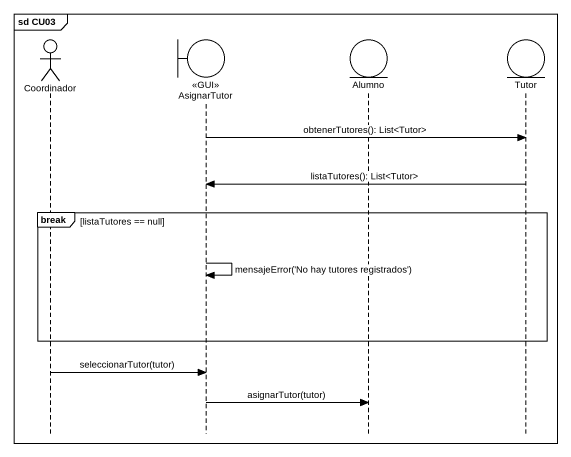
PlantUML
@startuml
mainframe sd CU03
hide footbox
actor Coordinador
boundary "<<GUI>> AsignarTutor" as GUI_AsignarTutor
entity Alumno
entity Tutor

GUI_AsignarTutor -> Tutor : obtenerTutores(): List<Tutor>
Tutor -> GUI_AsignarTutor : listaTutores(): List<Tutor>
break listaTutores == null
  GUI_AsignarTutor -> GUI_AsignarTutor : mensajeError('No hay tutores registrados')
end
Coordinador -> GUI_AsignarTutor : seleccionarTutor(tutor)
GUI_AsignarTutor -> Alumno : asignarTutor(tutor)
@enduml
